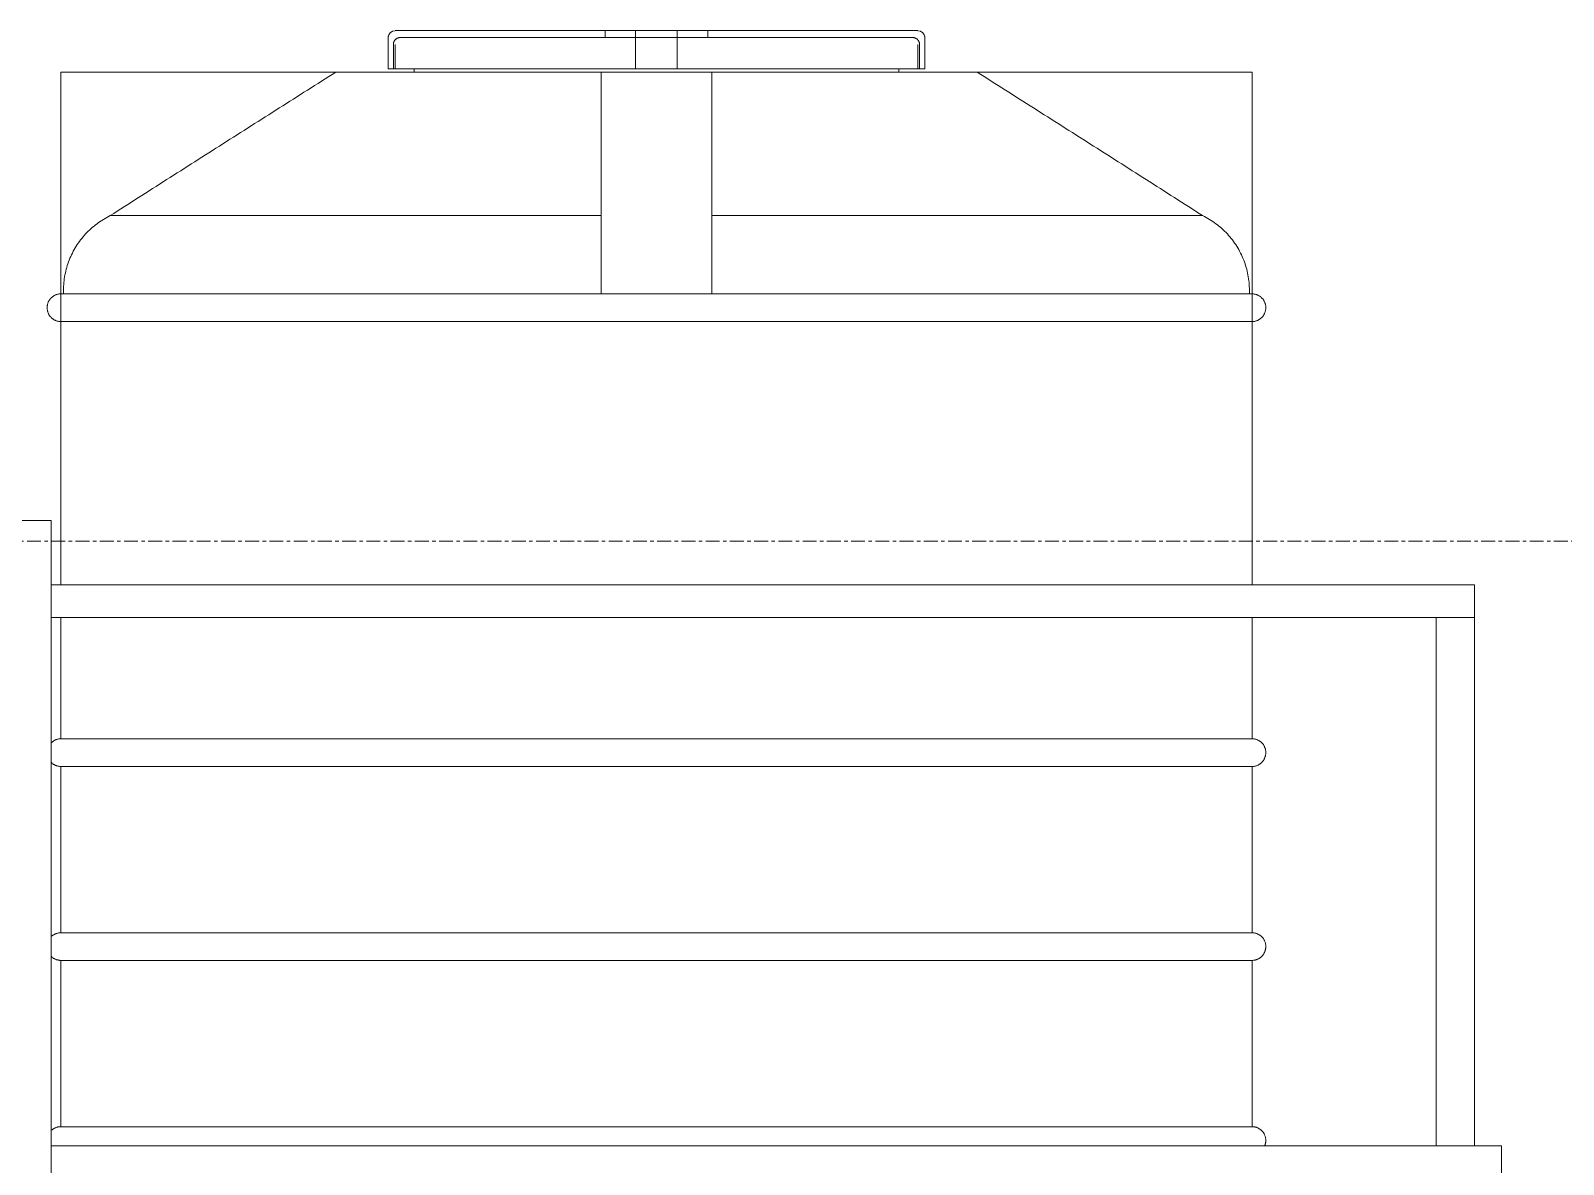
# Model space of a CAD drawing. Header units: inches. Extents: x 22 to 382261, y 22 to 371281.
# Drawn here: x 350664 to 352069, y 148165 to 149204 of the extents above; entities that cross this region are included whole.
import ezdxf

# ---------------------------------------------------------------- set-up
doc = ezdxf.new("R2010")
doc.units = ezdxf.units.IN
doc.header["$MEASUREMENT"] = 0
doc.linetypes.add('Grid Line 1_2_', pattern=[22.225, 12.7, -3.175, 3.175, -3.175])
doc.layers.add('A-FLOR-LEVL', color=51, linetype='Continuous', lineweight=9)
doc.layers.add('P-PIPE', color=3, linetype='Continuous', lineweight=9)

# ---------------------------------------------------------------- blocks, each defined once
blk = doc.blocks.new('96M_High_Galvanize_Water_Tank_Frame_22788 - 96M_High_Galvanize_Water_Tank_Frame_22788-498790-Rear Elevation')
at = {"layer": 'P-PIPE'}
for p, q in [((-10565.4, 8411.7), (-10565.4, 8383.2)), ((-10560.6, 8405.4), (-10560.6, 8383.2)), ((-10366.4, 8418.1), (-10559, 8418.1)), ((-10559, 8383.2), (-10559, 8405.4)), ((-10366.4, 8411.7), (-10366.4, 8418.1)), ((-10338.4, 8418.1), (-10366.4, 8418.1)), ((-10300.3, 8418.1), (-10338.4, 8418.1)), ((-10338.4, 8418.1), (-10338.4, 8411.7)), ((-10338.4, 8383.2), (-10338.4, 8411.7)), ((-10272.2, 8418.1), (-10300.3, 8418.1)), ((-10300.3, 8411.7), (-10300.3, 8418.1)), ((-10300.3, 8411.7), (-10300.3, 8383.2)), ((-10079.6, 8418.1), (-10272.2, 8418.1)), ((-10272.2, 8418.1), (-10272.2, 8411.7)), ((-10079.6, 8405.4), (-10079.6, 8383.2)), ((-10078, 8383.2), (-10078, 8405.4)), ((-10073.3, 8383.2), (-10073.3, 8411.7)), ((-10865.4, 8380), (-10865.4, 8176.8)), ((-10865.4, 8380), (-10613.4, 8380)), ((-10370.1, 8380), (-10613.4, 8380)), ((-10565.4, 8383.2), (-10559, 8383.2)), ((-10338.5, 8383.2), (-10559.9, 8383.2)), ((-10541.6, 8383.2), (-10541.6, 8380)), ((-10370.1, 8380), (-10268.5, 8380)), ((-10370.1, 8176.8), (-10370.1, 8380)), ((-10300.3, 8383.2), (-10338.4, 8383.2)), ((-10078.8, 8383.2), (-10300.1, 8383.2)), ((-10025.2, 8380), (-10268.5, 8380)), ((-10268.5, 8380), (-10268.5, 8176.8)), ((-10097.1, 8380), (-10097.1, 8383.2)), ((-10079.6, 8383.2), (-10073.3, 8383.2)), ((-10025.2, 8380), (-9773.2, 8380)), ((-9773.2, 8176.8), (-9773.2, 8380)), ((-10370.1, 8248.5), (-10820.2, 8248.5)), ((-9818.5, 8248.5), (-10268.5, 8248.5)), ((-10865.4, 8176.8), (-10865.4, 7910)), ((-10865.4, 8176.8), (-10863.1, 8176.8)), ((-10863.1, 8180.1), (-10863.1, 8176.8)), ((-10849.4, 8176.8), (-10851.7, 8176.8)), ((-10820.6, 8176.8), (-10830.2, 8176.8)), ((-10784, 8176.8), (-10798.3, 8176.8)), ((-10739, 8176.8), (-10756.5, 8176.8)), ((-10686.2, 8176.8), (-10704.2, 8176.8)), ((-10627, 8176.8), (-10630.6, 8176.8)), ((-10539.7, 8176.8), (-10561.1, 8176.8)), ((-10463.7, 8176.8), (-10490.6, 8176.8)), ((-10387.7, 8176.8), (-10416.1, 8176.8)), ((-10319.3, 8176.8), (-10370.1, 8176.8)), ((-10268.5, 8176.8), (-10319.3, 8176.8)), ((-10217.9, 8176.8), (-10252.2, 8176.8)), ((-10141.5, 8176.8), (-10174.7, 8176.8)), ((-10068.8, 8176.8), (-10100.1, 8176.8)), ((-10001.5, 8176.8), (-10030, 8176.8)), ((-9940.9, 8176.8), (-9965.7, 8176.8)), ((-9887.8, 8176.8), (-9908.4, 8176.8)), ((-9844.4, 8176.8), (-9859.1, 8176.8)), ((-9811, 8176.8), (-9816.7, 8176.8)), ((-9782.8, 8176.8), (-9786.9, 8176.8)), ((-9775.6, 8176.8), (-9775.6, 8180.1)), ((-9775.6, 8176.8), (-9773.2, 8176.8)), ((-9773.2, 7910), (-9773.2, 8176.8)), ((-10865.4, 8152.1), (-10865.4, 7910)), ((-9773.2, 7910), (-9773.2, 8152.1)), ((-10865.4, 8151.4), (-10865.4, 8151.4)), ((-10851.7, 8151.4), (-10849.5, 8151.4)), ((-10830.1, 8151.4), (-10821, 8151.4)), ((-10797.9, 8151.4), (-10784.5, 8151.4)), ((-10755.9, 8151.4), (-10739.4, 8151.4)), ((-10703.3, 8151.4), (-10686.5, 8151.4)), ((-10630.4, 8151.4), (-10627, 8151.4)), ((-10560.8, 8151.4), (-10540.7, 8151.4)), ((-10489.9, 8151.4), (-10464.8, 8151.4)), ((-10415.2, 8151.4), (-10388.5, 8151.4)), ((-10251.3, 8151.4), (-10219.2, 8151.4)), ((-10173.7, 8151.4), (-10142.5, 8151.4)), ((-10099, 8151.4), (-10069.7, 8151.4)), ((-10028.8, 8151.4), (-10002.2, 8151.4)), ((-9964.6, 8151.4), (-9941.3, 8151.4)), ((-9907.4, 8151.4), (-9887.8, 8151.4)), ((-9858.2, 8151.4), (-9844.6, 8151.4)), ((-9816.3, 8151.4), (-9811, 8151.4)), ((-9786.9, 8151.4), (-9783, 8151.4)), ((-9773.3, 8151.4), (-9773.2, 8151.4)), ((-10874.3, 7969), (-11284.3, 7969)), ((-10874.3, 0), (-10874.3, 7969)), ((-10874.3, 7910), (-9569.3, 7910)), ((-9569.3, 7910), (-9569.3, 7880)), ((-9569.3, 7880), (-10874.3, 7880)), ((-10865.4, 7880), (-10865.4, 7769)), ((-10865.4, 7880), (-10865.4, 7769)), ((-9773.2, 7769), (-9773.2, 7880)), ((-9773.2, 7769), (-9773.2, 7880)), ((-9604.3, 7880), (-9569.3, 7880)), ((-9604.3, 7395.7), (-9604.3, 7880)), ((-9569.3, 7395.7), (-9569.3, 7880)), ((-10319.3, 7769), (-10865.4, 7769)), ((-10865.4, 7769), (-10865, 7769)), ((-10863.9, 7769), (-10865.4, 7769)), ((-9773.2, 7769), (-10319.3, 7769)), ((-9773.2, 7769), (-9774.8, 7769)), ((-9773.2, 7769), (-9773.7, 7769)), ((-9763.6, 7748), (-9763.9, 7747.7)), ((-9762.4, 7749.7), (-9762.7, 7749.2)), ((-10865.4, 7743.6), (-10865.4, 7591.2)), ((-10319.3, 7743.6), (-10865.4, 7743.6)), ((-10865.4, 7743.6), (-10865, 7743.6)), ((-10865.4, 7743.6), (-10865.4, 7591.2)), ((-10863.9, 7743.6), (-10865.4, 7743.6)), ((-9773.2, 7743.6), (-10319.3, 7743.6)), ((-9773.2, 7743.6), (-9774.8, 7743.6)), ((-9773.2, 7743.6), (-9773.7, 7743.6)), ((-9773.2, 7591.2), (-9773.2, 7743.6)), ((-9773.2, 7591.2), (-9773.2, 7743.6)), ((-10319.3, 7591.2), (-10865.4, 7591.2)), ((-10865.4, 7591.2), (-10865, 7591.2)), ((-10863.9, 7591.2), (-10865.4, 7591.2)), ((-9773.2, 7591.2), (-10319.3, 7591.2)), ((-9773.2, 7591.2), (-9774.8, 7591.2)), ((-9773.2, 7591.2), (-9773.7, 7591.2)), ((-10865.4, 7565.8), (-10865.4, 7413.4)), ((-10319.3, 7565.8), (-10865.4, 7565.8)), ((-10865.4, 7565.8), (-10865, 7565.8)), ((-10865.4, 7565.8), (-10865.4, 7413.4)), ((-10863.9, 7565.8), (-10865.4, 7565.8)), ((-9773.2, 7565.8), (-10319.3, 7565.8)), ((-9773.2, 7565.8), (-9774.8, 7565.8)), ((-9773.2, 7565.8), (-9773.7, 7565.8)), ((-9773.2, 7413.4), (-9773.2, 7565.8)), ((-9773.2, 7413.4), (-9773.2, 7565.8)), ((-9763.6, 7570.2), (-9763.9, 7569.9)), ((-9762.4, 7571.9), (-9762.7, 7571.4)), ((-10319.3, 7413.4), (-10865.4, 7413.4)), ((-10865.4, 7413.4), (-10865, 7413.4)), ((-10863.9, 7413.4), (-10865.4, 7413.4)), ((-9773.2, 7413.4), (-10319.3, 7413.4)), ((-9773.2, 7413.4), (-9774.8, 7413.4)), ((-9773.2, 7413.4), (-9773.7, 7413.4)), ((-10874.3, 7395.7), (-9544.3, 7395.7)), ((-9544.3, 7357.7), (-9544.3, 7395.7))]:
    blk.add_line(p, q, dxfattribs=at)
at = {"layer": 'P-PIPE', "flags": 128}
for points in [[(-10560.6, 8405.4), (-10560.6, 8405.7), (-10560.6, 8405.9), (-10560.6, 8406.2), (-10560.5, 8406.4), (-10560.5, 8406.7), (-10560.4, 8406.9), (-10560.4, 8407.2), (-10560.3, 8407.4), (-10560.2, 8407.6), (-10560.1, 8407.9), (-10560, 8408.1), (-10559.9, 8408.3), (-10559.8, 8408.6), (-10559.7, 8408.8), (-10559.5, 8409), (-10559.4, 8409.2), (-10559.2, 8409.4), (-10559, 8409.6), (-10558.9, 8409.8), (-10558.7, 8410), (-10558.5, 8410.1), (-10558.3, 8410.3), (-10558.1, 8410.5), (-10557.9, 8410.6), (-10557.7, 8410.7), (-10557.5, 8410.9), (-10557.3, 8411), (-10557, 8411.1), (-10556.8, 8411.2), (-10556.6, 8411.3), (-10556.3, 8411.4), (-10556.1, 8411.5), (-10555.9, 8411.6), (-10555.6, 8411.6), (-10555.4, 8411.7), (-10555.1, 8411.7), (-10554.9, 8411.7), (-10554.6, 8411.7), (-10554.3, 8411.7), (-10554.3, 8411.7)], [(-10319.3, 8411.7), (-10328.7, 8411.7), (-10338.1, 8411.7), (-10347.5, 8411.7), (-10356.8, 8411.7), (-10366, 8411.7), (-10375.2, 8411.7), (-10384.3, 8411.7), (-10393.2, 8411.7), (-10402.1, 8411.7), (-10410.8, 8411.7), (-10419.4, 8411.7), (-10427.8, 8411.7), (-10436.1, 8411.7), (-10444.1, 8411.7), (-10452, 8411.7), (-10459.6, 8411.7), (-10467.1, 8411.7), (-10474.2, 8411.7), (-10481.2, 8411.7), (-10487.9, 8411.7), (-10494.3, 8411.7), (-10500.4, 8411.7), (-10506.3, 8411.7), (-10511.8, 8411.7), (-10517, 8411.7), (-10521.9, 8411.7), (-10526.5, 8411.7), (-10530.8, 8411.7), (-10534.7, 8411.7), (-10538.3, 8411.7), (-10541.5, 8411.7), (-10544.4, 8411.7), (-10546.9, 8411.7), (-10549.1, 8411.7), (-10550.9, 8411.7), (-10552.3, 8411.7), (-10553.3, 8411.7), (-10554, 8411.7), (-10554.3, 8411.7), (-10554.3, 8411.7)], [(-10554.3, 8411.7), (-10554.1, 8411.7), (-10553.5, 8411.7), (-10552.6, 8411.7), (-10551.3, 8411.7), (-10549.6, 8411.7)], [(-10084.4, 8411.7), (-10084.6, 8411.7), (-10085.1, 8411.7), (-10086.1, 8411.7), (-10087.4, 8411.7), (-10089.1, 8411.7), (-10091.1, 8411.7), (-10093.5, 8411.7), (-10096.3, 8411.7), (-10099.4, 8411.7), (-10102.9, 8411.7), (-10106.8, 8411.7), (-10110.9, 8411.7), (-10115.4, 8411.7), (-10120.3, 8411.7), (-10125.4, 8411.7), (-10130.9, 8411.7), (-10136.6, 8411.7), (-10142.7, 8411.7), (-10149, 8411.7), (-10155.6, 8411.7), (-10162.5, 8411.7), (-10169.6, 8411.7), (-10177, 8411.7), (-10184.6, 8411.7), (-10192.4, 8411.7), (-10200.4, 8411.7), (-10208.6, 8411.7), (-10217, 8411.7), (-10225.5, 8411.7), (-10234.2, 8411.7), (-10243, 8411.7), (-10252, 8411.7), (-10261, 8411.7), (-10270.2, 8411.7), (-10279.4, 8411.7), (-10288.7, 8411.7), (-10298, 8411.7), (-10307.4, 8411.7), (-10316.8, 8411.7), (-10319.3, 8411.7)], [(-10089.6, 8411.7), (-10087.8, 8411.7), (-10086.4, 8411.7), (-10085.3, 8411.7), (-10084.7, 8411.7), (-10084.4, 8411.7), (-10084.4, 8411.7)], [(-10084.4, 8411.7), (-10084.1, 8411.7), (-10083.9, 8411.7), (-10083.6, 8411.7), (-10083.4, 8411.7), (-10083.1, 8411.6), (-10082.9, 8411.6), (-10082.6, 8411.5), (-10082.4, 8411.4), (-10082.1, 8411.3), (-10081.9, 8411.2), (-10081.7, 8411.1), (-10081.4, 8411), (-10081.2, 8410.9), (-10081, 8410.8), (-10080.8, 8410.6), (-10080.6, 8410.5), (-10080.4, 8410.3), (-10080.2, 8410.2), (-10080, 8410), (-10079.8, 8409.8), (-10079.6, 8409.6), (-10079.5, 8409.4), (-10079.3, 8409.2), (-10079.2, 8409), (-10079, 8408.8), (-10078.9, 8408.6), (-10078.8, 8408.4), (-10078.7, 8408.2), (-10078.6, 8407.9), (-10078.5, 8407.7), (-10078.4, 8407.5), (-10078.3, 8407.2), (-10078.2, 8407), (-10078.2, 8406.7), (-10078.1, 8406.5), (-10078.1, 8406.2), (-10078.1, 8406), (-10078, 8405.7), (-10078, 8405.5), (-10078, 8405.4)], [(-10865.4, 8151.4), (-10865.9, 8151.4), (-10866.4, 8151.4), (-10866.9, 8151.5), (-10867.4, 8151.6), (-10867.9, 8151.7), (-10868.4, 8151.8), (-10868.9, 8151.9), (-10869.4, 8152), (-10869.9, 8152.2), (-10870.4, 8152.4), (-10870.8, 8152.6), (-10871.3, 8152.8), (-10871.7, 8153.1), (-10872.2, 8153.3), (-10872.6, 8153.6), (-10873, 8153.9), (-10873.4, 8154.2), (-10873.8, 8154.6), (-10874.2, 8154.9), (-10874.5, 8155.3), (-10874.9, 8155.6), (-10875.2, 8156), (-10875.5, 8156.4), (-10875.8, 8156.8), (-10876.1, 8157.2), (-10876.4, 8157.7), (-10876.6, 8158.1), (-10876.9, 8158.6), (-10877.1, 8159), (-10877.3, 8159.5), (-10877.4, 8160), (-10877.6, 8160.5), (-10877.7, 8160.9), (-10877.8, 8161.4), (-10877.9, 8161.9), (-10878, 8162.4), (-10878.1, 8162.9), (-10878.1, 8163.5), (-10878.1, 8164), (-10878.1, 8164.5), (-10878.1, 8165), (-10878, 8165.5), (-10878, 8166), (-10877.9, 8166.5), (-10877.8, 8167), (-10877.7, 8167.5), (-10877.5, 8168), (-10877.4, 8168.4), (-10877.2, 8168.9), (-10877, 8169.4), (-10876.8, 8169.8), (-10876.5, 8170.3), (-10876.3, 8170.7), (-10876, 8171.2), (-10875.7, 8171.6), (-10875.4, 8172), (-10875.1, 8172.4), (-10874.7, 8172.7), (-10874.4, 8173.1), (-10874, 8173.5), (-10873.6, 8173.8), (-10873.2, 8174.1), (-10872.8, 8174.4), (-10872.4, 8174.7), (-10872, 8175), (-10871.5, 8175.2), (-10871.1, 8175.5), (-10870.6, 8175.7), (-10870.2, 8175.9), (-10869.7, 8176.1), (-10869.2, 8176.2), (-10868.7, 8176.4), (-10868.2, 8176.5), (-10867.7, 8176.6), (-10867.2, 8176.7), (-10866.7, 8176.7), (-10866.2, 8176.8), (-10865.7, 8176.8), (-10865.4, 8176.8)], [(-10876.4, 8157.7), (-10876.6, 8158.1), (-10876.9, 8158.6), (-10877.1, 8159), (-10877.3, 8159.5), (-10877.4, 8160), (-10877.6, 8160.5), (-10877.7, 8160.9), (-10877.8, 8161.4), (-10877.9, 8161.9), (-10878, 8162.4), (-10878.1, 8162.9), (-10878.1, 8163.5), (-10878.1, 8164), (-10878.1, 8164.5), (-10878.1, 8165), (-10878, 8165.5), (-10878, 8166), (-10877.9, 8166.5), (-10877.8, 8167), (-10877.7, 8167.5), (-10877.5, 8168), (-10877.4, 8168.4), (-10877.2, 8168.9), (-10877, 8169.4), (-10876.8, 8169.8), (-10876.5, 8170.3), (-10876.3, 8170.7)], [(-10875.7, 8171.6), (-10875.4, 8172), (-10875.1, 8172.4), (-10874.7, 8172.7), (-10874.4, 8173.1), (-10874, 8173.5), (-10873.6, 8173.8), (-10873.2, 8174.1), (-10872.8, 8174.4), (-10872.4, 8174.7), (-10872, 8175), (-10871.5, 8175.2), (-10871.1, 8175.5), (-10870.6, 8175.7), (-10870.2, 8175.9), (-10869.7, 8176.1), (-10869.2, 8176.2), (-10868.7, 8176.4), (-10868.2, 8176.5), (-10867.7, 8176.6), (-10867.2, 8176.7), (-10866.7, 8176.7), (-10866.2, 8176.8), (-10865.7, 8176.8), (-10865.4, 8176.8)], [(-10319.3, 8176.8), (-10341.2, 8176.8), (-10363, 8176.8), (-10384.7, 8176.8), (-10406.3, 8176.8), (-10427.8, 8176.8), (-10449.1, 8176.8), (-10470.2, 8176.8), (-10491.1, 8176.8), (-10511.7, 8176.8), (-10532, 8176.8), (-10551.9, 8176.8), (-10571.5, 8176.8), (-10590.7, 8176.8), (-10609.4, 8176.8), (-10627.7, 8176.8), (-10645.5, 8176.8), (-10662.7, 8176.8), (-10679.4, 8176.8), (-10695.5, 8176.8), (-10711.1, 8176.8), (-10726, 8176.8), (-10740.2, 8176.8), (-10753.8, 8176.8), (-10766.7, 8176.8), (-10778.9, 8176.8), (-10790.3, 8176.8), (-10801, 8176.8), (-10810.9, 8176.8), (-10820, 8176.8), (-10828.3, 8176.8), (-10835.8, 8176.8), (-10842.5, 8176.8), (-10848.3, 8176.8), (-10853.3, 8176.8), (-10857.5, 8176.8), (-10860.8, 8176.8), (-10863.2, 8176.8), (-10864.7, 8176.8), (-10865.4, 8176.8), (-10865.4, 8176.8)], [(-10865.4, 8176.8), (-10865, 8176.8), (-10863.7, 8176.8), (-10861.5, 8176.8)], [(-9773.2, 8176.8), (-9773.7, 8176.8), (-9775, 8176.8), (-9777.2, 8176.8), (-9780.2, 8176.8), (-9784.1, 8176.8), (-9788.9, 8176.8), (-9794.5, 8176.8), (-9800.9, 8176.8), (-9808.2, 8176.8), (-9816.3, 8176.8), (-9825.2, 8176.8), (-9834.9, 8176.8), (-9845.4, 8176.8), (-9856.6, 8176.8), (-9868.6, 8176.8), (-9881.3, 8176.8), (-9894.7, 8176.8), (-9908.8, 8176.8), (-9923.5, 8176.8), (-9938.9, 8176.8), (-9954.8, 8176.8), (-9971.4, 8176.8), (-9988.5, 8176.8), (-10006.1, 8176.8), (-10024.3, 8176.8), (-10042.9, 8176.8), (-10061.9, 8176.8), (-10081.4, 8176.8), (-10101.2, 8176.8), (-10121.4, 8176.8), (-10142, 8176.8), (-10162.8, 8176.8), (-10183.8, 8176.8), (-10205.1, 8176.8), (-10226.5, 8176.8), (-10248.1, 8176.8), (-10269.8, 8176.8), (-10291.6, 8176.8), (-10313.4, 8176.8), (-10319.3, 8176.8)], [(-9777.9, 8176.8), (-9775.5, 8176.8), (-9773.9, 8176.8), (-9773.3, 8176.8), (-9773.2, 8176.8)], [(-9773.2, 8176.8), (-9772.7, 8176.8), (-9772.2, 8176.8), (-9771.7, 8176.7), (-9771.2, 8176.6), (-9770.7, 8176.5), (-9770.2, 8176.4), (-9769.7, 8176.3), (-9769.2, 8176.2), (-9768.8, 8176), (-9768.3, 8175.8), (-9767.8, 8175.6), (-9767.4, 8175.4), (-9766.9, 8175.1), (-9766.5, 8174.9), (-9766.1, 8174.6), (-9765.6, 8174.3), (-9765.2, 8174), (-9764.9, 8173.6), (-9764.5, 8173.3), (-9764.1, 8172.9), (-9763.8, 8172.6), (-9763.4, 8172.2), (-9763.1, 8171.8), (-9762.8, 8171.4), (-9762.5, 8171), (-9762.3, 8170.5), (-9762, 8170.1), (-9761.8, 8169.6), (-9761.6, 8169.2), (-9761.4, 8168.7), (-9761.2, 8168.2), (-9761.1, 8167.7), (-9760.9, 8167.3), (-9760.8, 8166.8), (-9760.7, 8166.3), (-9760.6, 8165.8), (-9760.6, 8165.3), (-9760.5, 8164.7), (-9760.5, 8164.2), (-9760.5, 8163.7), (-9760.6, 8163.2), (-9760.6, 8162.7), (-9760.7, 8162.2), (-9760.8, 8161.7), (-9760.9, 8161.2), (-9761, 8160.7), (-9761.1, 8160.2), (-9761.3, 8159.8), (-9761.5, 8159.3), (-9761.7, 8158.8), (-9761.9, 8158.4), (-9762.1, 8157.9), (-9762.4, 8157.5), (-9762.7, 8157), (-9763, 8156.6), (-9763.3, 8156.2), (-9763.6, 8155.8), (-9763.9, 8155.5), (-9764.3, 8155.1), (-9764.6, 8154.7), (-9765, 8154.4), (-9765.4, 8154.1), (-9765.8, 8153.8), (-9766.2, 8153.5), (-9766.7, 8153.2), (-9767.1, 8153), (-9767.6, 8152.7), (-9768, 8152.5), (-9768.5, 8152.3), (-9769, 8152.1), (-9769.5, 8152), (-9769.9, 8151.8), (-9770.4, 8151.7), (-9770.9, 8151.6), (-9771.4, 8151.5), (-9771.9, 8151.5), (-9772.4, 8151.4), (-9773, 8151.4), (-9773.2, 8151.4)], [(-9773.2, 8176.8), (-9772.7, 8176.8), (-9772.2, 8176.8), (-9771.7, 8176.7), (-9771.2, 8176.6), (-9770.7, 8176.5), (-9770.2, 8176.4), (-9769.7, 8176.3), (-9769.2, 8176.2), (-9768.8, 8176), (-9768.3, 8175.8), (-9767.8, 8175.6), (-9767.4, 8175.4), (-9766.9, 8175.1), (-9766.5, 8174.9), (-9766.1, 8174.6), (-9765.6, 8174.3), (-9765.2, 8174), (-9764.9, 8173.6), (-9764.5, 8173.3), (-9764.1, 8172.9), (-9763.8, 8172.6), (-9763.4, 8172.2), (-9763.1, 8171.8), (-9762.8, 8171.4)], [(-9762.3, 8170.5), (-9762, 8170.1), (-9761.8, 8169.6), (-9761.6, 8169.2), (-9761.4, 8168.7), (-9761.2, 8168.2), (-9761.1, 8167.7), (-9760.9, 8167.3), (-9760.8, 8166.8), (-9760.7, 8166.3), (-9760.6, 8165.8), (-9760.6, 8165.3), (-9760.5, 8164.7), (-9760.5, 8164.2), (-9760.5, 8163.7), (-9760.6, 8163.2), (-9760.6, 8162.7), (-9760.7, 8162.2), (-9760.8, 8161.7), (-9760.9, 8161.2), (-9761, 8160.7), (-9761.1, 8160.2), (-9761.3, 8159.8), (-9761.5, 8159.3), (-9761.7, 8158.8), (-9761.9, 8158.4), (-9762.1, 8157.9), (-9762.4, 8157.5)], [(-10865.4, 8151.4), (-10865.9, 8151.4), (-10866.4, 8151.4), (-10866.9, 8151.5), (-10867.4, 8151.6), (-10867.9, 8151.7), (-10868.4, 8151.8), (-10868.9, 8151.9), (-10869.4, 8152), (-10869.9, 8152.2), (-10870.4, 8152.4), (-10870.8, 8152.6), (-10871.3, 8152.8), (-10871.7, 8153.1), (-10872.2, 8153.3), (-10872.6, 8153.6), (-10873, 8153.9), (-10873.4, 8154.2), (-10873.8, 8154.6), (-10874.2, 8154.9), (-10874.5, 8155.3), (-10874.9, 8155.6), (-10875.2, 8156), (-10875.5, 8156.4), (-10875.8, 8156.8)], [(-9763, 8156.6), (-9763.3, 8156.2), (-9763.6, 8155.8), (-9763.9, 8155.5), (-9764.3, 8155.1), (-9764.6, 8154.7), (-9765, 8154.4), (-9765.4, 8154.1), (-9765.8, 8153.8), (-9766.2, 8153.5), (-9766.7, 8153.2), (-9767.1, 8153), (-9767.6, 8152.7), (-9768, 8152.5), (-9768.5, 8152.3), (-9769, 8152.1), (-9769.5, 8152), (-9769.9, 8151.8), (-9770.4, 8151.7), (-9770.9, 8151.6), (-9771.4, 8151.5), (-9771.9, 8151.5), (-9772.4, 8151.4), (-9773, 8151.4), (-9773.2, 8151.4)], [(-10860.8, 8151.4), (-10863.2, 8151.4), (-10864.7, 8151.4), (-10865.4, 8151.4), (-10865.4, 8151.4)], [(-10865.4, 8151.4), (-10865, 8151.4), (-10863.7, 8151.4), (-10861.5, 8151.4), (-10858.5, 8151.4), (-10854.5, 8151.4), (-10849.8, 8151.4), (-10844.2, 8151.4), (-10837.7, 8151.4), (-10830.4, 8151.4), (-10822.3, 8151.4), (-10813.4, 8151.4), (-10803.7, 8151.4), (-10793.2, 8151.4), (-10782, 8151.4), (-10770, 8151.4), (-10757.3, 8151.4), (-10744, 8151.4), (-10729.9, 8151.4), (-10715.2, 8151.4), (-10699.8, 8151.4), (-10683.8, 8151.4), (-10667.3, 8151.4), (-10650.2, 8151.4), (-10632.5, 8151.4), (-10614.4, 8151.4), (-10595.8, 8151.4), (-10576.7, 8151.4), (-10557.3, 8151.4), (-10537.4, 8151.4), (-10517.2, 8151.4), (-10496.7, 8151.4), (-10475.9, 8151.4), (-10454.9, 8151.4), (-10433.6, 8151.4), (-10412.1, 8151.4), (-10390.5, 8151.4), (-10368.8, 8151.4), (-10347.1, 8151.4), (-10325.2, 8151.4), (-10319.3, 8151.4)], [(-10319.3, 8151.4), (-10297.5, 8151.4), (-10275.7, 8151.4), (-10254, 8151.4), (-10232.3, 8151.4), (-10210.8, 8151.4), (-10189.5, 8151.4), (-10168.4, 8151.4), (-10147.5, 8151.4), (-10126.9, 8151.4), (-10106.7, 8151.4), (-10086.7, 8151.4), (-10067.1, 8151.4), (-10048, 8151.4), (-10029.2, 8151.4), (-10011, 8151.4), (-9993.2, 8151.4), (-9975.9, 8151.4), (-9959.2, 8151.4), (-9943.1, 8151.4), (-9927.6, 8151.4), (-9912.7, 8151.4), (-9898.4, 8151.4), (-9884.8, 8151.4), (-9872, 8151.4), (-9859.8, 8151.4), (-9848.4, 8151.4), (-9837.7, 8151.4), (-9827.8, 8151.4), (-9818.7, 8151.4), (-9810.3, 8151.4), (-9802.8, 8151.4), (-9796.2, 8151.4), (-9790.3, 8151.4), (-9785.3, 8151.4), (-9781.2, 8151.4), (-9777.9, 8151.4), (-9775.5, 8151.4), (-9773.9, 8151.4), (-9773.3, 8151.4), (-9773.2, 8151.4)], [(-9773.2, 8151.4), (-9773.7, 8151.4), (-9775, 8151.4), (-9777.2, 8151.4)], [(-10874.4, 7765.3), (-10874, 7765.7), (-10873.6, 7766), (-10873.2, 7766.3), (-10872.8, 7766.6), (-10872.4, 7766.9), (-10872, 7767.2), (-10871.5, 7767.4), (-10871.1, 7767.7), (-10870.6, 7767.9), (-10870.2, 7768.1), (-10869.7, 7768.3), (-10869.2, 7768.4), (-10868.7, 7768.6), (-10868.2, 7768.7), (-10867.7, 7768.8), (-10867.2, 7768.9), (-10866.7, 7768.9), (-10866.2, 7769), (-10865.7, 7769), (-10865.4, 7769)], [(-10872.4, 7766.9), (-10872, 7767.2), (-10871.5, 7767.4), (-10871.1, 7767.7), (-10870.6, 7767.9), (-10870.2, 7768.1), (-10869.7, 7768.3), (-10869.2, 7768.4), (-10868.7, 7768.6), (-10868.2, 7768.7), (-10867.7, 7768.8), (-10867.2, 7768.9), (-10866.7, 7768.9), (-10866.2, 7769), (-10865.7, 7769), (-10865.4, 7769)], [(-10319.3, 7769), (-10341.2, 7769), (-10363, 7769), (-10384.7, 7769), (-10406.3, 7769), (-10427.8, 7769), (-10449.1, 7769), (-10470.2, 7769), (-10491.1, 7769), (-10511.7, 7769), (-10532, 7769), (-10551.9, 7769), (-10571.5, 7769), (-10590.7, 7769), (-10609.4, 7769), (-10627.7, 7769), (-10645.5, 7769), (-10662.7, 7769), (-10679.4, 7769), (-10695.5, 7769), (-10711.1, 7769), (-10726, 7769), (-10740.2, 7769), (-10753.8, 7769), (-10766.7, 7769), (-10778.9, 7769), (-10790.3, 7769), (-10801, 7769), (-10810.9, 7769), (-10820, 7769), (-10828.3, 7769), (-10835.8, 7769), (-10842.5, 7769), (-10848.3, 7769), (-10853.3, 7769), (-10857.5, 7769), (-10860.8, 7769), (-10863.2, 7769), (-10864.7, 7769), (-10865.4, 7769), (-10865.4, 7769)], [(-10865.4, 7769), (-10865, 7769), (-10863.7, 7769), (-10861.5, 7769)], [(-10864.7, 7769), (-10865.4, 7769), (-10865.4, 7769)], [(-9773.2, 7769), (-9773.7, 7769), (-9775, 7769), (-9777.2, 7769), (-9780.2, 7769), (-9784.1, 7769), (-9788.9, 7769), (-9794.5, 7769), (-9800.9, 7769), (-9808.2, 7769), (-9816.3, 7769), (-9825.2, 7769), (-9834.9, 7769), (-9845.4, 7769), (-9856.6, 7769), (-9868.6, 7769), (-9881.3, 7769), (-9894.7, 7769), (-9908.8, 7769), (-9923.5, 7769), (-9938.9, 7769), (-9954.8, 7769), (-9971.4, 7769), (-9988.5, 7769), (-10006.1, 7769), (-10024.3, 7769), (-10042.9, 7769), (-10061.9, 7769), (-10081.4, 7769), (-10101.2, 7769), (-10121.4, 7769), (-10142, 7769), (-10162.8, 7769), (-10183.8, 7769), (-10205.1, 7769), (-10226.5, 7769), (-10248.1, 7769), (-10269.8, 7769), (-10291.6, 7769), (-10313.4, 7769), (-10319.3, 7769)], [(-9777.9, 7769), (-9775.5, 7769), (-9773.9, 7769), (-9773.3, 7769), (-9773.2, 7769)], [(-9773.9, 7769), (-9773.3, 7769), (-9773.2, 7769)], [(-9773.2, 7769), (-9772.7, 7769), (-9772.2, 7769), (-9771.7, 7768.9), (-9771.2, 7768.8), (-9770.7, 7768.7), (-9770.2, 7768.6), (-9769.7, 7768.5), (-9769.2, 7768.4), (-9768.8, 7768.2), (-9768.3, 7768), (-9767.8, 7767.8), (-9767.4, 7767.6), (-9766.9, 7767.3), (-9766.5, 7767.1), (-9766.1, 7766.8), (-9765.6, 7766.5), (-9765.2, 7766.2), (-9764.9, 7765.8), (-9764.5, 7765.5), (-9764.1, 7765.1), (-9763.8, 7764.8), (-9763.4, 7764.4), (-9763.1, 7764), (-9762.8, 7763.6), (-9762.5, 7763.2), (-9762.3, 7762.7), (-9762, 7762.3), (-9761.8, 7761.8), (-9761.6, 7761.4), (-9761.4, 7760.9), (-9761.2, 7760.4), (-9761.1, 7759.9), (-9760.9, 7759.5), (-9760.8, 7759), (-9760.7, 7758.5), (-9760.6, 7758), (-9760.6, 7757.5), (-9760.5, 7756.9), (-9760.5, 7756.4), (-9760.5, 7755.9), (-9760.6, 7755.4), (-9760.6, 7754.9), (-9760.7, 7754.4), (-9760.8, 7753.9), (-9760.9, 7753.4), (-9761, 7752.9), (-9761.1, 7752.4), (-9761.3, 7752), (-9761.5, 7751.5), (-9761.7, 7751), (-9761.9, 7750.6), (-9762.1, 7750.1), (-9762.4, 7749.7), (-9762.7, 7749.2), (-9763, 7748.8), (-9763.3, 7748.4), (-9763.6, 7748), (-9763.9, 7747.7), (-9764.3, 7747.3), (-9764.6, 7746.9), (-9765, 7746.6), (-9765.4, 7746.3), (-9765.8, 7746), (-9766.2, 7745.7), (-9766.7, 7745.4), (-9767.1, 7745.2), (-9767.6, 7744.9), (-9768, 7744.7), (-9768.5, 7744.5), (-9769, 7744.3), (-9769.5, 7744.2), (-9769.9, 7744), (-9770.4, 7743.9), (-9770.9, 7743.8), (-9771.4, 7743.7), (-9771.9, 7743.7), (-9772.4, 7743.6), (-9773, 7743.6), (-9773.2, 7743.6)], [(-9773.2, 7769), (-9772.7, 7769), (-9772.2, 7769), (-9771.7, 7768.9), (-9771.2, 7768.8), (-9770.7, 7768.7), (-9770.2, 7768.6), (-9769.7, 7768.5), (-9769.2, 7768.4), (-9768.8, 7768.2), (-9768.3, 7768), (-9767.8, 7767.8), (-9767.4, 7767.6), (-9766.9, 7767.3), (-9766.5, 7767.1), (-9766.1, 7766.8), (-9765.6, 7766.5), (-9765.2, 7766.2), (-9764.9, 7765.8), (-9764.5, 7765.5), (-9764.1, 7765.1), (-9763.8, 7764.8), (-9763.4, 7764.4)], [(-9761.2, 7760.4), (-9761.1, 7759.9), (-9760.9, 7759.5), (-9760.8, 7759)], [(-10865.4, 7743.6), (-10865.9, 7743.6), (-10866.4, 7743.6), (-10866.9, 7743.7), (-10867.4, 7743.8), (-10867.9, 7743.9), (-10868.4, 7744), (-10868.9, 7744.1), (-10869.4, 7744.2), (-10869.9, 7744.4), (-10870.4, 7744.6), (-10870.8, 7744.8), (-10871.3, 7745), (-10871.7, 7745.3), (-10872.2, 7745.5), (-10872.6, 7745.8), (-10873, 7746.1), (-10873.4, 7746.4), (-10873.8, 7746.8), (-10874.2, 7747.1)], [(-10865.4, 7743.6), (-10865.9, 7743.6), (-10866.4, 7743.6), (-10866.9, 7743.7), (-10867.4, 7743.8), (-10867.9, 7743.9), (-10868.4, 7744), (-10868.9, 7744.1), (-10869.4, 7744.2), (-10869.9, 7744.4), (-10870.4, 7744.6), (-10870.8, 7744.8), (-10871.3, 7745), (-10871.7, 7745.3), (-10872.2, 7745.5), (-10872.6, 7745.8), (-10873, 7746.1), (-10873.4, 7746.4), (-10873.8, 7746.8), (-10874.2, 7747.1)], [(-9760.6, 7757.5), (-9760.5, 7756.9), (-9760.5, 7756.4), (-9760.5, 7755.9), (-9760.6, 7755.4), (-9760.6, 7754.9), (-9760.7, 7754.4), (-9760.8, 7753.9), (-9760.9, 7753.4), (-9761, 7752.9), (-9761.1, 7752.4), (-9761.3, 7752), (-9761.5, 7751.5), (-9761.7, 7751), (-9761.9, 7750.6), (-9762.1, 7750.1)], [(-10860.8, 7743.6), (-10863.2, 7743.6), (-10864.7, 7743.6), (-10865.4, 7743.6), (-10865.4, 7743.6)], [(-10865.4, 7743.6), (-10865, 7743.6), (-10863.7, 7743.6), (-10861.5, 7743.6), (-10858.5, 7743.6), (-10854.5, 7743.6), (-10849.8, 7743.6), (-10844.2, 7743.6), (-10837.7, 7743.6), (-10830.4, 7743.6), (-10822.3, 7743.6), (-10813.4, 7743.6), (-10803.7, 7743.6), (-10793.2, 7743.6), (-10782, 7743.6), (-10770, 7743.6), (-10757.3, 7743.6), (-10744, 7743.6), (-10729.9, 7743.6), (-10715.2, 7743.6), (-10699.8, 7743.6), (-10683.8, 7743.6), (-10667.3, 7743.6), (-10650.2, 7743.6), (-10632.5, 7743.6), (-10614.4, 7743.6), (-10595.8, 7743.6), (-10576.7, 7743.6), (-10557.3, 7743.6), (-10537.4, 7743.6), (-10517.2, 7743.6), (-10496.7, 7743.6), (-10475.9, 7743.6), (-10454.9, 7743.6), (-10433.6, 7743.6), (-10412.1, 7743.6), (-10390.5, 7743.6), (-10368.8, 7743.6), (-10347.1, 7743.6), (-10325.2, 7743.6), (-10319.3, 7743.6)], [(-10864.7, 7743.6), (-10865.4, 7743.6), (-10865.4, 7743.6)], [(-10319.3, 7743.6), (-10297.5, 7743.6), (-10275.7, 7743.6), (-10254, 7743.6), (-10232.3, 7743.6), (-10210.8, 7743.6), (-10189.5, 7743.6), (-10168.4, 7743.6), (-10147.5, 7743.6), (-10126.9, 7743.6), (-10106.7, 7743.6), (-10086.7, 7743.6), (-10067.1, 7743.6), (-10048, 7743.6), (-10029.2, 7743.6), (-10011, 7743.6), (-9993.2, 7743.6), (-9975.9, 7743.6), (-9959.2, 7743.6), (-9943.1, 7743.6), (-9927.6, 7743.6), (-9912.7, 7743.6), (-9898.4, 7743.6), (-9884.8, 7743.6), (-9872, 7743.6), (-9859.8, 7743.6), (-9848.4, 7743.6), (-9837.7, 7743.6), (-9827.8, 7743.6), (-9818.7, 7743.6), (-9810.3, 7743.6), (-9802.8, 7743.6), (-9796.2, 7743.6), (-9790.3, 7743.6), (-9785.3, 7743.6), (-9781.2, 7743.6), (-9777.9, 7743.6), (-9775.5, 7743.6), (-9773.9, 7743.6), (-9773.3, 7743.6), (-9773.2, 7743.6)], [(-9773.2, 7743.6), (-9773.7, 7743.6), (-9775, 7743.6), (-9777.2, 7743.6)], [(-9773.9, 7743.6), (-9773.3, 7743.6), (-9773.2, 7743.6)], [(-9770.4, 7743.9), (-9770.9, 7743.8), (-9771.4, 7743.7), (-9771.9, 7743.7), (-9772.4, 7743.6), (-9773, 7743.6), (-9773.2, 7743.6)], [(-10874.4, 7587.5), (-10874, 7587.9), (-10873.6, 7588.2), (-10873.2, 7588.5), (-10872.8, 7588.8), (-10872.4, 7589.1), (-10872, 7589.4), (-10871.5, 7589.6), (-10871.1, 7589.9), (-10870.6, 7590.1), (-10870.2, 7590.3), (-10869.7, 7590.5), (-10869.2, 7590.6), (-10868.7, 7590.8), (-10868.2, 7590.9), (-10867.7, 7591), (-10867.2, 7591.1), (-10866.7, 7591.1), (-10866.2, 7591.2), (-10865.7, 7591.2), (-10865.4, 7591.2)], [(-10872.4, 7589.1), (-10872, 7589.4), (-10871.5, 7589.6), (-10871.1, 7589.9), (-10870.6, 7590.1), (-10870.2, 7590.3), (-10869.7, 7590.5), (-10869.2, 7590.6), (-10868.7, 7590.8), (-10868.2, 7590.9), (-10867.7, 7591), (-10867.2, 7591.1), (-10866.7, 7591.1), (-10866.2, 7591.2), (-10865.7, 7591.2), (-10865.4, 7591.2)], [(-10319.3, 7591.2), (-10341.2, 7591.2), (-10363, 7591.2), (-10384.7, 7591.2), (-10406.3, 7591.2), (-10427.8, 7591.2), (-10449.1, 7591.2), (-10470.2, 7591.2), (-10491.1, 7591.2), (-10511.7, 7591.2), (-10532, 7591.2), (-10551.9, 7591.2), (-10571.5, 7591.2), (-10590.7, 7591.2), (-10609.4, 7591.2), (-10627.7, 7591.2), (-10645.5, 7591.2), (-10662.7, 7591.2), (-10679.4, 7591.2), (-10695.5, 7591.2), (-10711.1, 7591.2), (-10726, 7591.2), (-10740.2, 7591.2), (-10753.8, 7591.2), (-10766.7, 7591.2), (-10778.9, 7591.2), (-10790.3, 7591.2), (-10801, 7591.2), (-10810.9, 7591.2), (-10820, 7591.2), (-10828.3, 7591.2), (-10835.8, 7591.2), (-10842.5, 7591.2), (-10848.3, 7591.2), (-10853.3, 7591.2), (-10857.5, 7591.2), (-10860.8, 7591.2), (-10863.2, 7591.2), (-10864.7, 7591.2), (-10865.4, 7591.2), (-10865.4, 7591.2)], [(-10865.4, 7591.2), (-10865, 7591.2), (-10863.7, 7591.2), (-10861.5, 7591.2)], [(-10864.7, 7591.2), (-10865.4, 7591.2), (-10865.4, 7591.2)], [(-9773.2, 7591.2), (-9773.7, 7591.2), (-9775, 7591.2), (-9777.2, 7591.2), (-9780.2, 7591.2), (-9784.1, 7591.2), (-9788.9, 7591.2), (-9794.5, 7591.2), (-9800.9, 7591.2), (-9808.2, 7591.2), (-9816.3, 7591.2), (-9825.2, 7591.2), (-9834.9, 7591.2), (-9845.4, 7591.2), (-9856.6, 7591.2), (-9868.6, 7591.2), (-9881.3, 7591.2), (-9894.7, 7591.2), (-9908.8, 7591.2), (-9923.5, 7591.2), (-9938.9, 7591.2), (-9954.8, 7591.2), (-9971.4, 7591.2), (-9988.5, 7591.2), (-10006.1, 7591.2), (-10024.3, 7591.2), (-10042.9, 7591.2), (-10061.9, 7591.2), (-10081.4, 7591.2), (-10101.2, 7591.2), (-10121.4, 7591.2), (-10142, 7591.2), (-10162.8, 7591.2), (-10183.8, 7591.2), (-10205.1, 7591.2), (-10226.5, 7591.2), (-10248.1, 7591.2), (-10269.8, 7591.2), (-10291.6, 7591.2), (-10313.4, 7591.2), (-10319.3, 7591.2)], [(-9777.9, 7591.2), (-9775.5, 7591.2), (-9773.9, 7591.2), (-9773.3, 7591.2), (-9773.2, 7591.2)], [(-9773.9, 7591.2), (-9773.3, 7591.2), (-9773.2, 7591.2)], [(-9773.2, 7591.2), (-9772.7, 7591.2), (-9772.2, 7591.2), (-9771.7, 7591.1), (-9771.2, 7591), (-9770.7, 7590.9), (-9770.2, 7590.8), (-9769.7, 7590.7), (-9769.2, 7590.6), (-9768.8, 7590.4), (-9768.3, 7590.2), (-9767.8, 7590), (-9767.4, 7589.8), (-9766.9, 7589.5), (-9766.5, 7589.3), (-9766.1, 7589), (-9765.6, 7588.7), (-9765.2, 7588.4), (-9764.9, 7588), (-9764.5, 7587.7), (-9764.1, 7587.3), (-9763.8, 7587), (-9763.4, 7586.6), (-9763.1, 7586.2), (-9762.8, 7585.8), (-9762.5, 7585.4), (-9762.3, 7584.9), (-9762, 7584.5), (-9761.8, 7584), (-9761.6, 7583.6), (-9761.4, 7583.1), (-9761.2, 7582.6), (-9761.1, 7582.1), (-9760.9, 7581.7), (-9760.8, 7581.2), (-9760.7, 7580.7), (-9760.6, 7580.2), (-9760.6, 7579.7), (-9760.5, 7579.1), (-9760.5, 7578.6), (-9760.5, 7578.1), (-9760.6, 7577.6), (-9760.6, 7577.1), (-9760.7, 7576.6), (-9760.8, 7576.1), (-9760.9, 7575.6), (-9761, 7575.1), (-9761.1, 7574.6), (-9761.3, 7574.2), (-9761.5, 7573.7), (-9761.7, 7573.2), (-9761.9, 7572.8), (-9762.1, 7572.3), (-9762.4, 7571.9), (-9762.7, 7571.4), (-9763, 7571), (-9763.3, 7570.6), (-9763.6, 7570.2), (-9763.9, 7569.9), (-9764.3, 7569.5), (-9764.6, 7569.1), (-9765, 7568.8), (-9765.4, 7568.5), (-9765.8, 7568.2), (-9766.2, 7567.9), (-9766.7, 7567.6), (-9767.1, 7567.4), (-9767.6, 7567.1), (-9768, 7566.9), (-9768.5, 7566.7), (-9769, 7566.5), (-9769.5, 7566.4), (-9769.9, 7566.2), (-9770.4, 7566.1), (-9770.9, 7566), (-9771.4, 7565.9), (-9771.9, 7565.9), (-9772.4, 7565.8), (-9773, 7565.8), (-9773.2, 7565.8)], [(-9773.2, 7591.2), (-9772.7, 7591.2), (-9772.2, 7591.2), (-9771.7, 7591.1), (-9771.2, 7591), (-9770.7, 7590.9), (-9770.2, 7590.8), (-9769.7, 7590.7), (-9769.2, 7590.6), (-9768.8, 7590.4), (-9768.3, 7590.2), (-9767.8, 7590), (-9767.4, 7589.8), (-9766.9, 7589.5), (-9766.5, 7589.3), (-9766.1, 7589), (-9765.6, 7588.7), (-9765.2, 7588.4), (-9764.9, 7588), (-9764.5, 7587.7), (-9764.1, 7587.3), (-9763.8, 7587), (-9763.4, 7586.6)], [(-9760.6, 7579.7), (-9760.5, 7579.1), (-9760.5, 7578.6), (-9760.5, 7578.1), (-9760.6, 7577.6), (-9760.6, 7577.1), (-9760.7, 7576.6), (-9760.8, 7576.1), (-9760.9, 7575.6), (-9761, 7575.1), (-9761.1, 7574.6), (-9761.3, 7574.2), (-9761.5, 7573.7), (-9761.7, 7573.2), (-9761.9, 7572.8), (-9762.1, 7572.3)], [(-9761.2, 7582.6), (-9761.1, 7582.1), (-9760.9, 7581.7), (-9760.8, 7581.2)], [(-10865.4, 7565.8), (-10865.9, 7565.8), (-10866.4, 7565.8), (-10866.9, 7565.9), (-10867.4, 7566), (-10867.9, 7566.1), (-10868.4, 7566.2), (-10868.9, 7566.3), (-10869.4, 7566.4), (-10869.9, 7566.6), (-10870.4, 7566.8), (-10870.8, 7567), (-10871.3, 7567.2), (-10871.7, 7567.5), (-10872.2, 7567.7), (-10872.6, 7568), (-10873, 7568.3), (-10873.4, 7568.6), (-10873.8, 7569), (-10874.2, 7569.3)], [(-10865.4, 7565.8), (-10865.9, 7565.8), (-10866.4, 7565.8), (-10866.9, 7565.9), (-10867.4, 7566), (-10867.9, 7566.1), (-10868.4, 7566.2), (-10868.9, 7566.3), (-10869.4, 7566.4), (-10869.9, 7566.6), (-10870.4, 7566.8), (-10870.8, 7567), (-10871.3, 7567.2), (-10871.7, 7567.5), (-10872.2, 7567.7), (-10872.6, 7568), (-10873, 7568.3), (-10873.4, 7568.6), (-10873.8, 7569), (-10874.2, 7569.3)], [(-10860.8, 7565.8), (-10863.2, 7565.8), (-10864.7, 7565.8), (-10865.4, 7565.8), (-10865.4, 7565.8)], [(-10865.4, 7565.8), (-10865, 7565.8), (-10863.7, 7565.8), (-10861.5, 7565.8), (-10858.5, 7565.8), (-10854.5, 7565.8), (-10849.8, 7565.8), (-10844.2, 7565.8), (-10837.7, 7565.8), (-10830.4, 7565.8), (-10822.3, 7565.8), (-10813.4, 7565.8), (-10803.7, 7565.8), (-10793.2, 7565.8), (-10782, 7565.8), (-10770, 7565.8), (-10757.3, 7565.8), (-10744, 7565.8), (-10729.9, 7565.8), (-10715.2, 7565.8), (-10699.8, 7565.8), (-10683.8, 7565.8), (-10667.3, 7565.8), (-10650.2, 7565.8), (-10632.5, 7565.8), (-10614.4, 7565.8), (-10595.8, 7565.8), (-10576.7, 7565.8), (-10557.3, 7565.8), (-10537.4, 7565.8), (-10517.2, 7565.8), (-10496.7, 7565.8), (-10475.9, 7565.8), (-10454.9, 7565.8), (-10433.6, 7565.8), (-10412.1, 7565.8), (-10390.5, 7565.8), (-10368.8, 7565.8), (-10347.1, 7565.8), (-10325.2, 7565.8), (-10319.3, 7565.8)], [(-10864.7, 7565.8), (-10865.4, 7565.8), (-10865.4, 7565.8)], [(-10319.3, 7565.8), (-10297.5, 7565.8), (-10275.7, 7565.8), (-10254, 7565.8), (-10232.3, 7565.8), (-10210.8, 7565.8), (-10189.5, 7565.8), (-10168.4, 7565.8), (-10147.5, 7565.8), (-10126.9, 7565.8), (-10106.7, 7565.8), (-10086.7, 7565.8), (-10067.1, 7565.8), (-10048, 7565.8), (-10029.2, 7565.8), (-10011, 7565.8), (-9993.2, 7565.8), (-9975.9, 7565.8), (-9959.2, 7565.8), (-9943.1, 7565.8), (-9927.6, 7565.8), (-9912.7, 7565.8), (-9898.4, 7565.8), (-9884.8, 7565.8), (-9872, 7565.8), (-9859.8, 7565.8), (-9848.4, 7565.8), (-9837.7, 7565.8), (-9827.8, 7565.8), (-9818.7, 7565.8), (-9810.3, 7565.8), (-9802.8, 7565.8), (-9796.2, 7565.8), (-9790.3, 7565.8), (-9785.3, 7565.8), (-9781.2, 7565.8), (-9777.9, 7565.8), (-9775.5, 7565.8), (-9773.9, 7565.8), (-9773.3, 7565.8), (-9773.2, 7565.8)], [(-9773.2, 7565.8), (-9773.7, 7565.8), (-9775, 7565.8), (-9777.2, 7565.8)], [(-9773.9, 7565.8), (-9773.3, 7565.8), (-9773.2, 7565.8)], [(-9770.4, 7566.1), (-9770.9, 7566), (-9771.4, 7565.9), (-9771.9, 7565.9), (-9772.4, 7565.8), (-9773, 7565.8), (-9773.2, 7565.8)], [(-10874.4, 7409.7), (-10874, 7410.1), (-10873.6, 7410.4), (-10873.2, 7410.7), (-10872.8, 7411), (-10872.4, 7411.3), (-10872, 7411.6), (-10871.5, 7411.8), (-10871.1, 7412.1), (-10870.6, 7412.3), (-10870.2, 7412.5), (-10869.7, 7412.7), (-10869.2, 7412.8), (-10868.7, 7413), (-10868.2, 7413.1), (-10867.7, 7413.2), (-10867.2, 7413.3), (-10866.7, 7413.3), (-10866.2, 7413.4), (-10865.7, 7413.4), (-10865.4, 7413.4)], [(-10872.4, 7411.3), (-10872, 7411.6), (-10871.5, 7411.8), (-10871.1, 7412.1), (-10870.6, 7412.3), (-10870.2, 7412.5), (-10869.7, 7412.7), (-10869.2, 7412.8), (-10868.7, 7413), (-10868.2, 7413.1), (-10867.7, 7413.2), (-10867.2, 7413.3), (-10866.7, 7413.3), (-10866.2, 7413.4), (-10865.7, 7413.4), (-10865.4, 7413.4)], [(-10319.3, 7413.4), (-10341.2, 7413.4), (-10363, 7413.4), (-10384.7, 7413.4), (-10406.3, 7413.4), (-10427.8, 7413.4), (-10449.1, 7413.4), (-10470.2, 7413.4), (-10491.1, 7413.4), (-10511.7, 7413.4), (-10532, 7413.4), (-10551.9, 7413.4), (-10571.5, 7413.4), (-10590.7, 7413.4), (-10609.4, 7413.4), (-10627.7, 7413.4), (-10645.5, 7413.4), (-10662.7, 7413.4), (-10679.4, 7413.4), (-10695.5, 7413.4), (-10711.1, 7413.4), (-10726, 7413.4), (-10740.2, 7413.4), (-10753.8, 7413.4), (-10766.7, 7413.4), (-10778.9, 7413.4), (-10790.3, 7413.4), (-10801, 7413.4), (-10810.9, 7413.4), (-10820, 7413.4), (-10828.3, 7413.4), (-10835.8, 7413.4), (-10842.5, 7413.4), (-10848.3, 7413.4), (-10853.3, 7413.4), (-10857.5, 7413.4), (-10860.8, 7413.4), (-10863.2, 7413.4), (-10864.7, 7413.4), (-10865.4, 7413.4), (-10865.4, 7413.4)], [(-10865.4, 7413.4), (-10865, 7413.4), (-10863.7, 7413.4), (-10861.5, 7413.4)], [(-10864.7, 7413.4), (-10865.4, 7413.4), (-10865.4, 7413.4)], [(-9773.2, 7413.4), (-9773.7, 7413.4), (-9775, 7413.4), (-9777.2, 7413.4), (-9780.2, 7413.4), (-9784.1, 7413.4), (-9788.9, 7413.4), (-9794.5, 7413.4), (-9800.9, 7413.4), (-9808.2, 7413.4), (-9816.3, 7413.4), (-9825.2, 7413.4), (-9834.9, 7413.4), (-9845.4, 7413.4), (-9856.6, 7413.4), (-9868.6, 7413.4), (-9881.3, 7413.4), (-9894.7, 7413.4), (-9908.8, 7413.4), (-9923.5, 7413.4), (-9938.9, 7413.4), (-9954.8, 7413.4), (-9971.4, 7413.4), (-9988.5, 7413.4), (-10006.1, 7413.4), (-10024.3, 7413.4), (-10042.9, 7413.4), (-10061.9, 7413.4), (-10081.4, 7413.4), (-10101.2, 7413.4), (-10121.4, 7413.4), (-10142, 7413.4), (-10162.8, 7413.4), (-10183.8, 7413.4), (-10205.1, 7413.4), (-10226.5, 7413.4), (-10248.1, 7413.4), (-10269.8, 7413.4), (-10291.6, 7413.4), (-10313.4, 7413.4), (-10319.3, 7413.4)], [(-9777.9, 7413.4), (-9775.5, 7413.4), (-9773.9, 7413.4), (-9773.3, 7413.4), (-9773.2, 7413.4)], [(-9773.9, 7413.4), (-9773.3, 7413.4), (-9773.2, 7413.4)], [(-9773.2, 7413.4), (-9772.7, 7413.4), (-9772.2, 7413.4), (-9771.7, 7413.3), (-9771.2, 7413.2), (-9770.7, 7413.1), (-9770.2, 7413), (-9769.7, 7412.9), (-9769.2, 7412.8), (-9768.8, 7412.6), (-9768.3, 7412.4), (-9767.8, 7412.2), (-9767.4, 7412), (-9766.9, 7411.7), (-9766.5, 7411.5), (-9766.1, 7411.2), (-9765.6, 7410.9), (-9765.2, 7410.6), (-9764.9, 7410.2), (-9764.5, 7409.9), (-9764.1, 7409.5), (-9763.8, 7409.2), (-9763.4, 7408.8), (-9763.1, 7408.4), (-9762.8, 7408), (-9762.5, 7407.6), (-9762.3, 7407.1), (-9762, 7406.7), (-9761.8, 7406.2), (-9761.6, 7405.8), (-9761.4, 7405.3), (-9761.2, 7404.8), (-9761.1, 7404.3), (-9760.9, 7403.9), (-9760.8, 7403.4), (-9760.7, 7402.9), (-9760.6, 7402.4), (-9760.6, 7401.9), (-9760.5, 7401.3), (-9760.5, 7400.8), (-9760.5, 7400.3), (-9760.6, 7399.8), (-9760.6, 7399.3), (-9760.7, 7398.8), (-9760.8, 7398.3), (-9760.9, 7397.8), (-9761, 7397.3), (-9761.1, 7396.8), (-9761.3, 7396.4), (-9761.5, 7395.9)], [(-9773.2, 7413.4), (-9772.7, 7413.4), (-9772.2, 7413.4), (-9771.7, 7413.3), (-9771.2, 7413.2), (-9770.7, 7413.1), (-9770.2, 7413), (-9769.7, 7412.9), (-9769.2, 7412.8), (-9768.8, 7412.6), (-9768.3, 7412.4), (-9767.8, 7412.2), (-9767.4, 7412), (-9766.9, 7411.7), (-9766.5, 7411.5), (-9766.1, 7411.2), (-9765.6, 7410.9), (-9765.2, 7410.6), (-9764.9, 7410.2), (-9764.5, 7409.9), (-9764.1, 7409.5), (-9763.8, 7409.2), (-9763.4, 7408.8)], [(-9760.6, 7401.9), (-9760.5, 7401.3), (-9760.5, 7400.8), (-9760.5, 7400.3), (-9760.6, 7399.8), (-9760.6, 7399.3), (-9760.7, 7398.8), (-9760.8, 7398.3), (-9760.9, 7397.8), (-9761, 7397.3), (-9761.1, 7396.8), (-9761.3, 7396.4), (-9761.5, 7395.9)], [(-9761.2, 7404.8), (-9761.1, 7404.3), (-9760.9, 7403.9), (-9760.8, 7403.4)]]:
    blk.add_lwpolyline(points, dxfattribs=at)
at = {"layer": 'P-PIPE'}
for centre, start, end in [((-10559, 8411.7), 90, 180), ((-10559, 8411.7), 135, 180), ((-10559, 8411.7), 135, 180), ((-10559, 8411.7), 135, 180), ((-10079.6, 8411.7), 0, 90), ((-10079.6, 8411.7), 0, 45), ((-10079.6, 8411.7), 0, 45), ((-10079.6, 8411.7), 0, 45)]:
    blk.add_arc(centre, 6.35, start, end, dxfattribs=at)
for points in [[(-10613.4, 8380), (-10630.7, 8369.1), (-10665.2, 8347.2), (-10716.9, 8314.4), (-10768.5, 8281.5), (-10803, 8259.5), (-10820.2, 8248.5)], [(-9818.5, 8248.5), (-9835.7, 8259.5), (-9870.1, 8281.5), (-9921.8, 8314.4), (-9973.5, 8347.2), (-10008, 8369.1), (-10025.2, 8380)], [(-10820.2, 8248.5), (-10824.5, 8246.4), (-10832.5, 8241.5), (-10843.2, 8232), (-10851.8, 8220.7), (-10858.2, 8207.9), (-10862.2, 8194.2), (-10863.1, 8184.9), (-10863.1, 8180.1)], [(-9775.6, 8180.1), (-9775.6, 8184.9), (-9776.5, 8194.2), (-9780.4, 8207.9), (-9786.8, 8220.7), (-9795.5, 8232), (-9806.1, 8241.5), (-9814.2, 8246.4), (-9818.5, 8248.5)]]:
    blk.add_open_spline(points, degree=3, dxfattribs=at)

msp = doc.modelspace()

# ---------------------------------------------------------------- linework, layer by layer
at = {"layer": 'A-FLOR-LEVL', "linetype": 'Grid Line 1_2_'}
msp.add_line((349815.8, 148736.1), (381527.9, 148736.1), dxfattribs=at)

# ---------------------------------------------------------------- block references
at = {"layer": 'P-PIPE'}
msp.add_blockref('96M_High_Galvanize_Water_Tank_Frame_22788 - 96M_High_Galvanize_Water_Tank_Frame_22788-498790-Rear Elevation', (361556.8, 140786.1), dxfattribs=at)

doc.saveas('drawing.dxf')
